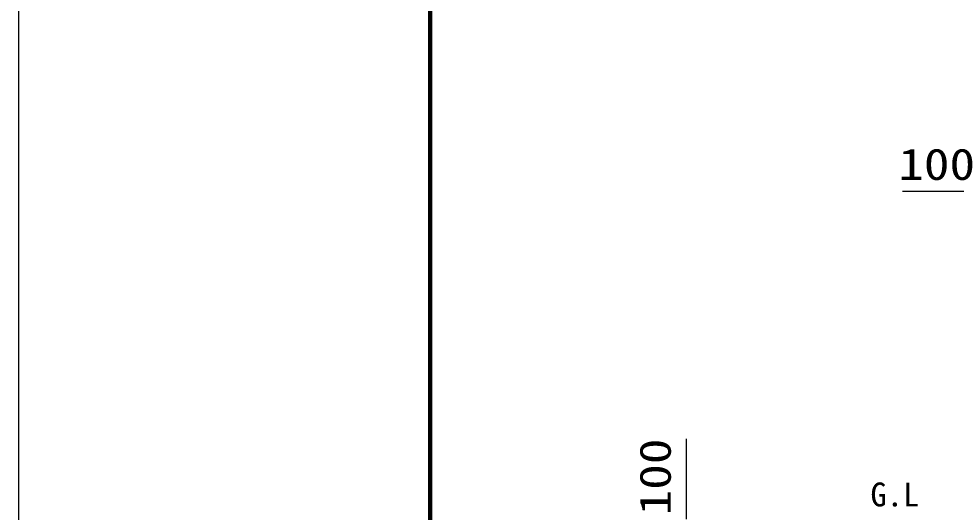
# Model space of a CAD drawing. Units: millimetres, scale not verified. Extents: x -22790 to 8910, y -6308 to 6308.
# Drawn here: x -8910 to -6320, y -1578 to -215 of the extents above; entities that cross this region are included whole.
import ezdxf
from ezdxf.enums import TextEntityAlignment as Align

# ---------------------------------------------------------------- set-up
doc = ezdxf.new("R2010")
doc.units = ezdxf.units.MM
doc.header["$LTSCALE"] = 30
for name, color, linetype, lineweight in [('0-2_空気管', 3, 'Continuous', 25), ('1-4_00クル-フ-6寸法', 132, 'Continuous', 25), ('1-7_図面枠', 7, 'Continuous', 25), ('1-8_Axis_waku', 7, 'Continuous', 25)]:
    doc.layers.add(name, color=color, linetype=linetype, lineweight=lineweight)
doc.styles.add('ＭＳ ゴシック', font='')
doc.styles.get('ＭＳ ゴシック').set_extended_font_data('MS Gothic')

msp = doc.modelspace()

# ---------------------------------------------------------------- linework, layer by layer
at = {"layer": '1-4_00クル-フ-6寸法', "color": 4}
for p, q in [((-6207.3, -692.59), (-6468.51, -692.59)), ((-7065.74, -1597.37), (-7065.74, -1375.38))]:
    msp.add_line(p, q, dxfattribs=at)
at = {"layer": '1-7_図面枠'}
msp.add_lwpolyline([(-8910, -6307.5), (-8910, 6307.5), (8910, 6307.5), (8910, -6307.5)], close=True, dxfattribs=at)
at = {"layer": '1-8_Axis_waku'}
for p, q in [((-7778.4, 5769.9), (-7778.4, -5814.9)), ((-7777.8, 5769.3), (-7777.8, -5814.3)), ((-7777.2, 5768.7), (-7777.2, -5813.7)), ((-7776.6, 5768.1), (-7776.6, -5813.1)), ((-7776, 5767.5), (-7776, -5812.5)), ((-7775.4, 5766.9), (-7775.4, -5811.9)), ((-7774.8, 5766.3), (-7774.8, -5811.3)), ((-7774.2, 5765.7), (-7774.2, -5810.7)), ((-7773.6, 5765.1), (-7773.6, -5810.1)), ((-7773, 5764.5), (-7773, -5809.5)), ((-7772.4, 5763.9), (-7772.4, -5808.9)), ((-7771.8, 5763.3), (-7771.8, -5808.3)), ((-7771.2, 5762.7), (-7771.2, -5807.7)), ((-7770.6, 5762.1), (-7770.6, -5807.1)), ((-7770, 5761.5), (-7770, -5806.5))]:
    msp.add_line(p, q, dxfattribs=at)

# ---------------------------------------------------------------- texts
at = {"layer": '0-2_空気管', "color": 4, "style": 'ＭＳ ゴシック'}
msp.add_text('G.L', height=65.98, dxfattribs=at).set_placement((-6557.33, -1581.76), align=Align.BOTTOM_LEFT)
at = {"layer": '1-4_00クル-フ-6寸法', "color": 3, "style": 'ＭＳ ゴシック', "width": 1.2}
msp.add_text('100', height=86.66, dxfattribs=at).set_placement((-6480.57, -686.23), align=Align.BOTTOM_LEFT)
msp.add_text('100', height=86.66, rotation=90, dxfattribs=at).set_placement((-7082.83, -1586.77), align=Align.BOTTOM_LEFT)

doc.saveas('drawing.dxf')
